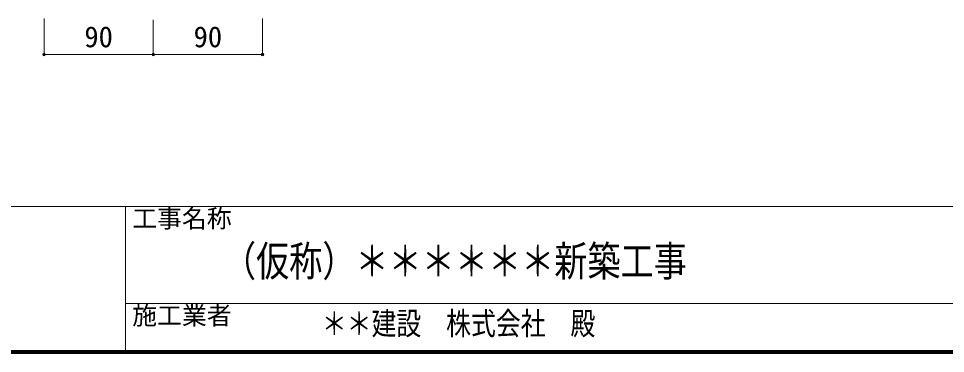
# Model space of a CAD drawing. Units: millimetres at full size. Extents: x -3501 to 3497, y -1129 to 1133.
# Drawn here: x 2252 to 3015, y -1129 to -853 of the extents above; entities that cross this region are included whole.
import ezdxf
from ezdxf.enums import TextEntityAlignment as Align

# ---------------------------------------------------------------- set-up
doc = ezdxf.new("R2010")
doc.units = ezdxf.units.MM
doc.header["$LTSCALE"] = 4
doc.header["$PDMODE"] = 32
doc.header["$PDSIZE"] = 2
for name, color, linetype, lineweight in [('0-0_0', 7, 'Continuous', 18), ('0-1_1手摺寸法', 3, 'Continuous', 18), ('0-F_WAKU', 7, 'Continuous', 18)]:
    doc.layers.add(name, color=color, linetype=linetype, lineweight=lineweight)
doc.layers.add('0-D_MOJI', color=6, linetype='Continuous')
doc.styles.add('ＭＳ ゴシック', font='')
doc.styles.get('ＭＳ ゴシック').set_extended_font_data('MS Gothic')

msp = doc.modelspace()

# ---------------------------------------------------------------- linework, layer by layer
at = {"layer": '0-1_1手摺寸法'}
for p, q in [((2272.665, -852.93), (2272.665, -882.639)), ((2362.665, -854.122), (2362.665, -882.639)), ((2362.665, -854.122), (2362.665, -882.639)), ((2452.665, -852.93), (2452.665, -882.639)), ((2362.665, -882.639), (2272.665, -882.639)), ((2277.265, -882.639), (2358.065, -882.639)), ((2452.665, -882.639), (2362.665, -882.639)), ((2367.265, -882.639), (2448.065, -882.639))]:
    msp.add_line(p, q, dxfattribs=at)
for p in [(2272.665, -882.639), (2362.665, -882.639), (2452.665, -882.639)]:
    msp.add_point(p, dxfattribs=at)
at = {"layer": '0-F_WAKU'}
for p, q in [((295.804, -1008), (3495.804, -1008)), ((2339.804, -1008), (2339.804, -1128)), ((2339.804, -1088), (3347.804, -1088)), ((294.604, -1129.2), (3497.004, -1129.2)), ((295.204, -1128.6), (3496.404, -1128.6)), ((295.804, -1128), (3495.804, -1128)), ((296.404, -1127.4), (3495.204, -1127.4)), ((297.004, -1126.8), (3494.604, -1126.8))]:
    msp.add_line(p, q, dxfattribs=at)

# ---------------------------------------------------------------- texts
at = {"layer": '0-0_0', "style": 'ＭＳ ゴシック', "width": 0.8}
for s, height, p in [('（仮称）＊＊＊＊＊＊新築工事', 25.02, (2420.049, -1073.027)), ('＊＊建設\u3000株式会社\u3000殿', 18.77, (2501.532, -1119.481))]:
    msp.add_text(s, height=height, dxfattribs=at).set_placement(p, align=Align.BOTTOM_LEFT)
at = {"layer": '0-1_1手摺寸法', "style": 'ＭＳ ゴシック'}
for p in [(2305.889, -881.82), (2395.889, -881.82)]:
    msp.add_text('90', height=17.27, dxfattribs=at).set_placement(p, align=Align.BOTTOM_LEFT)
at = {"layer": '0-D_MOJI', "style": 'ＭＳ ゴシック'}
for s, p in [('工事名称', (2345.312, -1029.842)), ('施工業者', (2345.312, -1109.842))]:
    msp.add_text(s, height=15.01, dxfattribs=at).set_placement(p, align=Align.BOTTOM_LEFT)

doc.saveas('drawing.dxf')
